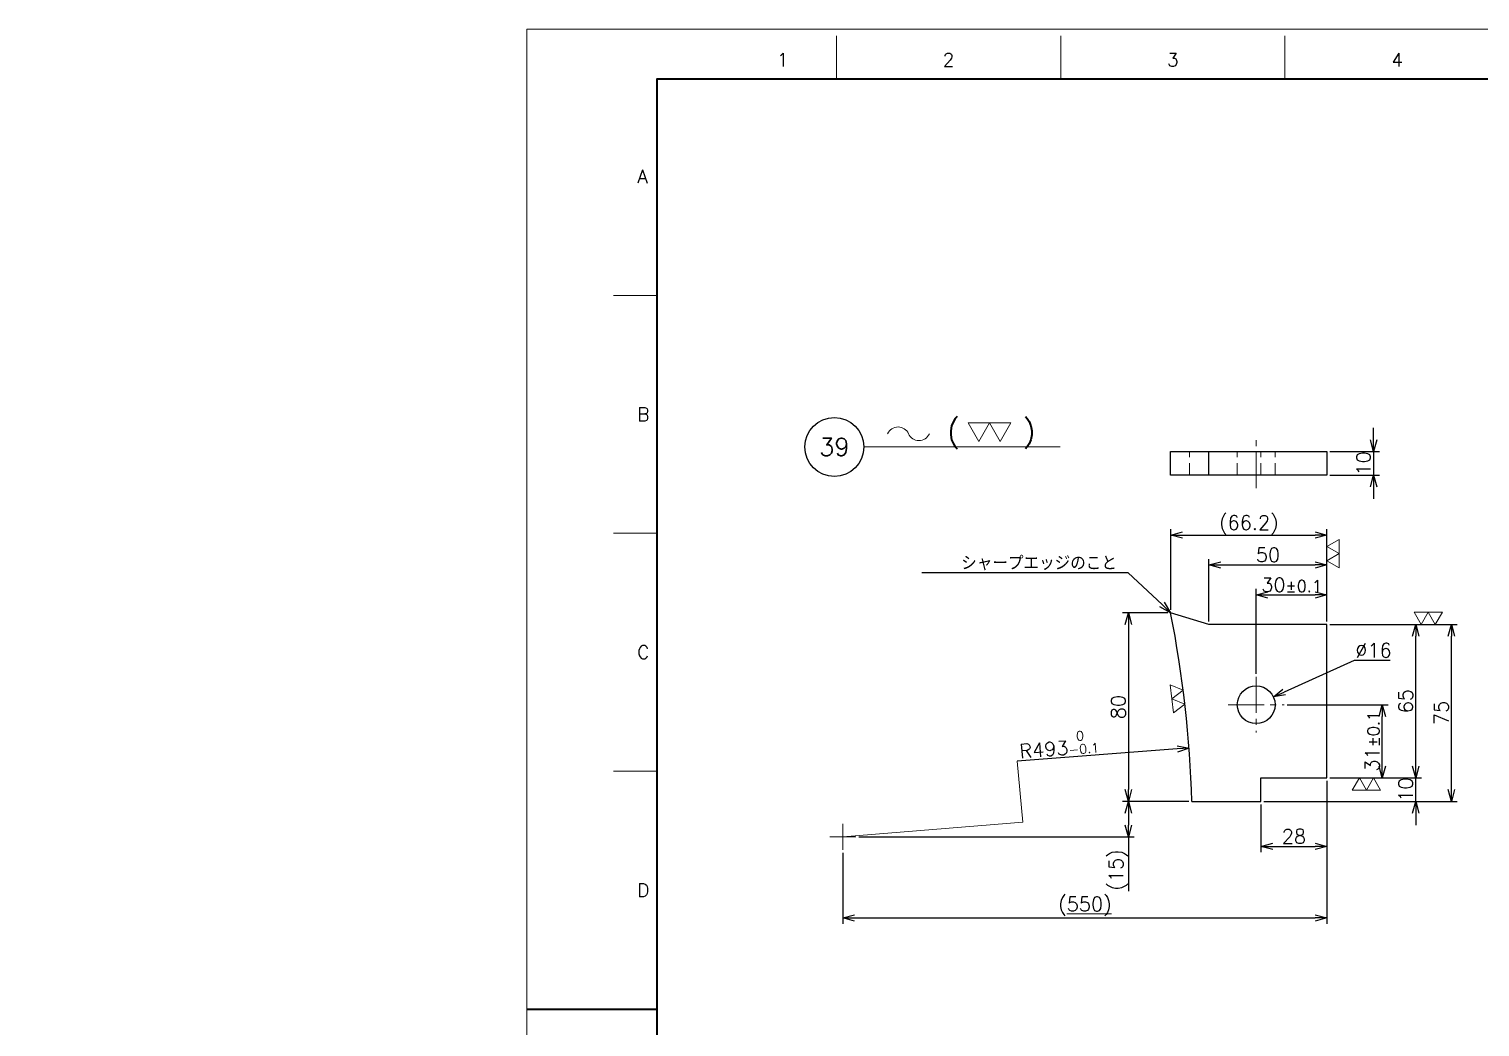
# Model space of a CAD drawing. Header units: millimetres. Extents: x -211 to 1235, y -11 to 828.
# Drawn here: x -211 to 404, y 405 to 828 of the extents above; entities that cross this region are included whole.
import ezdxf
from ezdxf import colors
from ezdxf.entities.mleader import LeaderData, LeaderLine
from ezdxf.enums import TextEntityAlignment as Align
from ezdxf.math import Vec2, Vec3

# ---------------------------------------------------------------- set-up
doc = ezdxf.new("R2010")
doc.units = ezdxf.units.MM
doc.header["$LTSCALE"] = 0.8
doc.header["$PDMODE"] = 99
doc.header["$PDSIZE"] = 1
doc.linetypes.add('CENTER2', pattern=[28.575, 19.05, -3.175, 3.175, -3.175])
doc.linetypes.add('HIDDEN', pattern=[9.525, 6.35, -3.175])
for name, color, linetype, lineweight in [('04_HIDDEN', 2, 'HIDDEN', 13), ('05_CENTER', 4, 'CENTER2', 13), ('07_TEXT', 3, 'Continuous', 13), ('08_DIM', 3, 'Continuous', 13), ('90_FRAME', 5, 'Continuous', 35)]:
    doc.layers.add(name, color=color, linetype=linetype, lineweight=lineweight)
doc.layers.add('91_BLANK', color=5, linetype='Continuous', lineweight=0, plot=False)
doc.styles.add('KSS_TXT', font='txt.shx', dxfattribs={"bigfont": 'extfont2.shx'})
doc.styles.get("Standard").update_dxf_attribs({"font": 'txt.shx', "bigfont": 'extfont2.shx'})
doc.dimstyles.new('KSS_DIM', dxfattribs={"dimscale": 2, "dimtxt": 3, "dimasz": 2.5, "dimexe": 1.25, "dimexo": 0.625, "dimtad": 1, "dimdsep": 46, "dimtxsty": 'KSS_TXT', "dimblk": 'OPEN30', "dimcen": 0, "dimazin": 2, "dimtfac": 0.75, "dimtmove": 0, "dimatfit": 3, "dimldrblk": 'OPEN30', "dimfxl": 1.25, "dimtolj": 1, "dimarcsym": 0})
doc.dimstyles.new('KSS_DIM$3', dxfattribs={"dimscale": 2, "dimtxt": 3, "dimasz": 2.5, "dimexe": 1.25, "dimexo": 0.625, "dimtad": 1, "dimtih": 1, "dimtoh": 1, "dimdsep": 46, "dimtxsty": 'KSS_TXT', "dimblk": 'OPEN30', "dimcen": 0, "dimazin": 2, "dimtfac": 0.75, "dimtofl": 0, "dimtmove": 0, "dimatfit": 3, "dimldrblk": 'OPEN30', "dimfxl": 1.25, "dimtolj": 1, "dimarcsym": 0})
doc.dimstyles.new('KSS_DIM$4', dxfattribs={"dimscale": 2, "dimtxt": 3, "dimasz": 2.5, "dimexe": 1.25, "dimexo": 0.625, "dimtad": 1, "dimdsep": 46, "dimtxsty": 'KSS_TXT', "dimblk": 'OPEN30', "dimcen": 0, "dimse1": 1, "dimazin": 2, "dimtfac": 0.75, "dimtofl": 0, "dimtmove": 0, "dimatfit": 3, "dimldrblk": 'OPEN30', "dimfxl": 1.25, "dimtolj": 1, "dimarcsym": 0})

# ---------------------------------------------------------------- blocks, each defined once
blk = doc.blocks.new('AM_BALLOON1')
at = {"transparency": 16777216}
blk.add_circle((0, 0), 5, dxfattribs=at)
blk.add_attdef('B_NUMBER', text='', height=3, dxfattribs=at).set_placement((0, 0), align=Align.MIDDLE_CENTER)
blk = doc.blocks.new('_OPEN')
at = {"color": 0, "linetype": 'ByBlock'}
for p, q in [((-1, 0.17), (0, 0)), ((0, 0), (-1, -0.17)), ((0, 0), (-1, 0))]:
    blk.add_line(p, q, dxfattribs=at)
blk = doc.blocks.new('p1ba05')
for centre, start, end in [((-2.95, 0.29), 24.2276, 155.5758), ((0, 1.62), 204.2276, 335.5758)]:
    blk.add_arc(centre, 1.62, start, end)
blk = doc.blocks.new('p1ba02')
for p, q in [((-1.5, 2.6), (1.5, 2.6)), ((0, 0), (-1.5, 2.6)), ((1.5, 2.6), (0, 0)), ((3, 0), (1.5, 2.6)), ((1.5, 2.6), (4.5, 2.6)), ((4.5, 2.6), (3, 0))]:
    blk.add_line(p, q)
blk = doc.blocks.new('_Open30')
at = {"color": 0, "linetype": 'ByBlock', "lineweight": -2}
for p, q in [((-1, 0.27), (0, 0)), ((0, 0), (-1, -0.27)), ((0, 0), (-1, 0))]:
    blk.add_line(p, q, dxfattribs=at)
blk = doc.blocks.new('*D141')
at = {"layer": '08_DIM', "color": 0, "lineweight": -2, "transparency": 16777216}
for p, q in [((309.07, 554.48), (309.07, 590.43)), ((339.07, 576.63), (339.07, 590.43)), ((314.07, 587.93), (334.07, 587.93))]:
    blk.add_line(p, q, dxfattribs=at)
at = {"layer": 'Defpoints', "color": 0, "transparency": 16777216}
for p in [(339.07, 587.93), (339.07, 575.38), (309.07, 553.23)]:
    blk.add_point(p, dxfattribs=at)
at = {"layer": '08_DIM', "color": 0, "lineweight": -2, "transparency": 16777216, "xscale": 5, "yscale": 5, "zscale": 5, "rotation": 180}
blk.add_blockref('_Open30', (309.07, 587.93), dxfattribs=at)
at = {"layer": '08_DIM', "color": 0, "lineweight": -2, "transparency": 16777216, "xscale": 5, "yscale": 5, "zscale": 5}
blk.add_blockref('_Open30', (339.07, 587.93), dxfattribs=at)
at = {"layer": '08_DIM', "color": 0, "transparency": 16777216, "insert": (324.07, 592.18), "char_height": 6, "attachment_point": 5, "style": 'KSS_TXT'}
blk.add_mtext('30{\\H5.000000;%%p0.1}', dxfattribs=at)
blk = doc.blocks.new('*D142')
at = {"layer": '08_DIM', "color": 0, "lineweight": -2, "transparency": 16777216}
for p, q in [((339.07, 509.13), (339.07, 478.83)), ((311.07, 499.13), (311.07, 478.83)), ((316.07, 481.33), (334.07, 481.33))]:
    blk.add_line(p, q, dxfattribs=at)
at = {"layer": 'Defpoints', "color": 0, "transparency": 16777216}
for p in [(339.07, 510.38), (311.07, 500.38), (339.07, 481.33)]:
    blk.add_point(p, dxfattribs=at)
at = {"layer": '08_DIM', "color": 0, "lineweight": -2, "transparency": 16777216, "xscale": 5, "yscale": 5, "zscale": 5, "rotation": 180}
blk.add_blockref('_Open30', (311.07, 481.33), dxfattribs=at)
at = {"layer": '08_DIM', "color": 0, "lineweight": -2, "transparency": 16777216, "xscale": 5, "yscale": 5, "zscale": 5}
blk.add_blockref('_Open30', (339.07, 481.33), dxfattribs=at)
at = {"layer": '08_DIM', "color": 0, "transparency": 16777216, "insert": (325.07, 485.58), "char_height": 6, "attachment_point": 5, "style": 'KSS_TXT'}
blk.add_mtext('\\A1;28', dxfattribs=at)
blk = doc.blocks.new('*D143')
at = {"layer": '08_DIM', "color": 0, "lineweight": -2, "transparency": 16777216}
for p, q in [((376.65, 515.38), (376.65, 520.38)), ((340.32, 510.38), (379.15, 510.38)), ((376.65, 500.38), (376.65, 510.38)), ((312.32, 500.38), (379.15, 500.38)), ((376.65, 495.38), (376.65, 490.38))]:
    blk.add_line(p, q, dxfattribs=at)
at = {"layer": 'Defpoints', "color": 0, "transparency": 16777216}
for p in [(339.07, 510.38), (376.65, 510.38), (311.07, 500.38)]:
    blk.add_point(p, dxfattribs=at)
at = {"layer": '08_DIM', "color": 0, "lineweight": -2, "transparency": 16777216, "xscale": 5, "yscale": 5, "zscale": 5}
for p, rotation in [((376.65, 510.38), 270), ((376.65, 500.38), 90)]:
    blk.add_blockref('_Open30', p, dxfattribs=dict(at, rotation=rotation))
at = {"layer": '08_DIM', "color": 0, "transparency": 16777216, "insert": (372.4, 505.38), "char_height": 6, "attachment_point": 5, "rotation": 90, "style": 'KSS_TXT'}
blk.add_mtext('\\A1;10', dxfattribs=at)
blk = doc.blocks.new('*D144')
at = {"layer": '08_DIM', "color": 0, "lineweight": -2, "transparency": 16777216}
for p, q in [((322.16, 541.38), (365, 541.38)), ((362.5, 515.38), (362.5, 536.38)), ((340.32, 510.38), (365, 510.38))]:
    blk.add_line(p, q, dxfattribs=at)
at = {"layer": 'Defpoints', "color": 0, "transparency": 16777216}
for p in [(320.91, 541.38), (362.5, 541.38), (339.07, 510.38)]:
    blk.add_point(p, dxfattribs=at)
at = {"layer": '08_DIM', "color": 0, "lineweight": -2, "transparency": 16777216, "xscale": 5, "yscale": 5, "zscale": 5}
for p, rotation in [((362.5, 541.38), 90), ((362.5, 510.38), 270)]:
    blk.add_blockref('_Open30', p, dxfattribs=dict(at, rotation=rotation))
at = {"layer": '08_DIM', "color": 0, "transparency": 16777216, "insert": (358.25, 525.88), "char_height": 6, "attachment_point": 5, "rotation": 90, "style": 'KSS_TXT'}
blk.add_mtext('31{\\H5.000000;%%p0.1}', dxfattribs=at)
blk = doc.blocks.new('*D145')
at = {"layer": '08_DIM', "color": 0, "lineweight": -2, "transparency": 16777216}
for p, q in [((340.32, 575.38), (379.15, 575.38)), ((376.65, 515.38), (376.65, 570.38)), ((340.32, 510.38), (379.15, 510.38))]:
    blk.add_line(p, q, dxfattribs=at)
at = {"layer": 'Defpoints', "color": 0, "transparency": 16777216}
for p in [(339.07, 575.38), (376.65, 575.38), (339.07, 510.38)]:
    blk.add_point(p, dxfattribs=at)
at = {"layer": '08_DIM', "color": 0, "lineweight": -2, "transparency": 16777216, "xscale": 5, "yscale": 5, "zscale": 5}
for p, rotation in [((376.65, 575.38), 90), ((376.65, 510.38), 270)]:
    blk.add_blockref('_Open30', p, dxfattribs=dict(at, rotation=rotation))
at = {"layer": '08_DIM', "color": 0, "transparency": 16777216, "insert": (372.39, 542.88), "char_height": 6, "attachment_point": 5, "rotation": 90, "style": 'KSS_TXT'}
blk.add_mtext('\\A1;65', dxfattribs=at)
blk = doc.blocks.new('*D146')
at = {"layer": '08_DIM', "color": 0, "lineweight": -2, "transparency": 16777216}
for p, q in [((289.07, 576.63), (289.07, 603.12)), ((339.07, 576.63), (339.07, 603.12)), ((294.07, 600.62), (334.07, 600.62))]:
    blk.add_line(p, q, dxfattribs=at)
at = {"layer": 'Defpoints', "color": 0, "transparency": 16777216}
for p in [(339.07, 600.62), (289.07, 575.38), (339.07, 575.38)]:
    blk.add_point(p, dxfattribs=at)
at = {"layer": '08_DIM', "color": 0, "lineweight": -2, "transparency": 16777216, "xscale": 5, "yscale": 5, "zscale": 5, "rotation": 180}
blk.add_blockref('_Open30', (289.07, 600.62), dxfattribs=at)
at = {"layer": '08_DIM', "color": 0, "lineweight": -2, "transparency": 16777216, "xscale": 5, "yscale": 5, "zscale": 5}
blk.add_blockref('_Open30', (339.07, 600.62), dxfattribs=at)
at = {"layer": '08_DIM', "color": 0, "transparency": 16777216, "insert": (314.07, 604.87), "char_height": 6, "attachment_point": 5, "style": 'KSS_TXT'}
blk.add_mtext('\\A1;50', dxfattribs=at)
blk = doc.blocks.new('*D147')
at = {"layer": '08_DIM', "color": 0, "lineweight": -2, "transparency": 16777216}
for p, q in [((280.59, 500.38), (252.41, 500.38)), ((254.91, 495.38), (254.91, 490.38)), ((140.66, 485.38), (257.41, 485.38)), ((254.91, 485.38), (254.91, 462.34))]:
    blk.add_line(p, q, dxfattribs=at)
at = {"layer": 'Defpoints', "color": 0, "transparency": 16777216}
for p in [(281.84, 500.38), (139.41, 485.38), (254.91, 485.38)]:
    blk.add_point(p, dxfattribs=at)
at = {"layer": '08_DIM', "color": 0, "lineweight": -2, "transparency": 16777216, "xscale": 5, "yscale": 5, "zscale": 5}
for p, rotation in [((254.91, 500.38), 90), ((254.91, 485.38), 270)]:
    blk.add_blockref('_Open30', p, dxfattribs=dict(at, rotation=rotation))
at = {"layer": '08_DIM', "color": 0, "transparency": 16777216, "insert": (250.65, 471.36), "char_height": 6, "attachment_point": 5, "rotation": 90, "style": 'KSS_TXT'}
blk.add_mtext('\\A1;(15)', dxfattribs=at)
blk = doc.blocks.new('*D148')
at = {"layer": '08_DIM', "color": 0, "lineweight": -2, "transparency": 16777216}
for p, q in [((339.07, 509.13), (339.07, 448.54)), ((133.92, 478.64), (133.92, 448.54)), ((138.92, 451.04), (334.07, 451.04))]:
    blk.add_line(p, q, dxfattribs=at)
at = {"layer": 'Defpoints', "color": 0, "transparency": 16777216}
for p in [(339.07, 510.38), (133.92, 479.89), (339.07, 451.04)]:
    blk.add_point(p, dxfattribs=at)
at = {"layer": '08_DIM', "color": 0, "lineweight": -2, "transparency": 16777216, "xscale": 5, "yscale": 5, "zscale": 5, "rotation": 180}
blk.add_blockref('_Open30', (133.92, 451.04), dxfattribs=at)
at = {"layer": '08_DIM', "color": 0, "lineweight": -2, "transparency": 16777216, "xscale": 5, "yscale": 5, "zscale": 5}
blk.add_blockref('_Open30', (339.07, 451.04), dxfattribs=at)
at = {"layer": '08_DIM', "color": 0, "transparency": 16777216, "insert": (236.49, 455.89), "char_height": 6, "attachment_point": 5, "style": 'KSS_TXT'}
blk.add_mtext('\\A1;(\\L550)', dxfattribs=at)
blk = doc.blocks.new('*D149')
at = {"layer": '08_DIM', "color": 0, "lineweight": -2, "transparency": 16777216}
for p, q in [((272.83, 581.63), (272.83, 615.79)), ((339.07, 576.63), (339.07, 615.79)), ((277.83, 613.29), (334.07, 613.29))]:
    blk.add_line(p, q, dxfattribs=at)
at = {"layer": 'Defpoints', "color": 0, "transparency": 16777216}
for p in [(339.07, 613.29), (272.83, 580.38), (339.07, 575.38)]:
    blk.add_point(p, dxfattribs=at)
at = {"layer": '08_DIM', "color": 0, "lineweight": -2, "transparency": 16777216, "xscale": 5, "yscale": 5, "zscale": 5, "rotation": 180}
blk.add_blockref('_Open30', (272.83, 613.29), dxfattribs=at)
at = {"layer": '08_DIM', "color": 0, "lineweight": -2, "transparency": 16777216, "xscale": 5, "yscale": 5, "zscale": 5}
blk.add_blockref('_Open30', (339.07, 613.29), dxfattribs=at)
at = {"layer": '08_DIM', "color": 0, "transparency": 16777216, "insert": (305.95, 617.54), "char_height": 6, "attachment_point": 5, "style": 'KSS_TXT'}
blk.add_mtext('\\A1;(66.2)', dxfattribs=at)
blk = doc.blocks.new('*D150')
at = {"layer": '08_DIM', "color": 0, "lineweight": -2, "transparency": 16777216}
for p, q in [((358.81, 653.65), (358.81, 658.65)), ((340.32, 648.65), (361.31, 648.65)), ((358.81, 648.65), (358.81, 638.65)), ((340.32, 638.65), (361.31, 638.65)), ((358.81, 633.65), (358.81, 628.65))]:
    blk.add_line(p, q, dxfattribs=at)
at = {"layer": 'Defpoints', "color": 0, "transparency": 16777216}
for p in [(339.07, 648.65), (339.07, 638.65), (358.81, 638.65)]:
    blk.add_point(p, dxfattribs=at)
at = {"layer": '08_DIM', "color": 0, "lineweight": -2, "transparency": 16777216, "xscale": 5, "yscale": 5, "zscale": 5}
for p, rotation in [((358.81, 648.65), 270), ((358.81, 638.65), 90)]:
    blk.add_blockref('_Open30', p, dxfattribs=dict(at, rotation=rotation))
at = {"layer": '08_DIM', "color": 0, "transparency": 16777216, "insert": (354.56, 643.65), "char_height": 6, "attachment_point": 5, "rotation": 90, "style": 'KSS_TXT'}
blk.add_mtext('\\A1;10', dxfattribs=at)
blk = doc.blocks.new('*D151')
at = {"layer": '08_DIM', "color": 0, "lineweight": -2, "transparency": 16777216}
for p, q in [((340.32, 575.38), (394.27, 575.38)), ((391.77, 505.38), (391.77, 570.38)), ((312.32, 500.38), (394.27, 500.38))]:
    blk.add_line(p, q, dxfattribs=at)
at = {"layer": 'Defpoints', "color": 0, "transparency": 16777216}
for p in [(339.07, 575.38), (391.77, 575.38), (311.07, 500.38)]:
    blk.add_point(p, dxfattribs=at)
at = {"layer": '08_DIM', "color": 0, "lineweight": -2, "transparency": 16777216, "xscale": 5, "yscale": 5, "zscale": 5}
for p, rotation in [((391.77, 575.38), 90), ((391.77, 500.38), 270)]:
    blk.add_blockref('_Open30', p, dxfattribs=dict(at, rotation=rotation))
at = {"layer": '08_DIM', "color": 0, "transparency": 16777216, "insert": (387.51, 537.88), "char_height": 6, "attachment_point": 5, "rotation": 90, "style": 'KSS_TXT'}
blk.add_mtext('\\A1;75', dxfattribs=at)
blk = doc.blocks.new('*D152')
at = {"layer": '08_DIM', "color": 0, "lineweight": -2, "transparency": 16777216}
for p, q in [((271.58, 580.38), (252.41, 580.38)), ((254.91, 575.38), (254.91, 505.38)), ((280.59, 500.38), (252.41, 500.38))]:
    blk.add_line(p, q, dxfattribs=at)
at = {"layer": 'Defpoints', "color": 0, "transparency": 16777216}
for p in [(272.83, 580.38), (254.91, 500.38), (281.84, 500.38)]:
    blk.add_point(p, dxfattribs=at)
at = {"layer": '08_DIM', "color": 0, "lineweight": -2, "transparency": 16777216, "xscale": 5, "yscale": 5, "zscale": 5}
for p, rotation in [((254.91, 580.38), 90), ((254.91, 500.38), 270)]:
    blk.add_blockref('_Open30', p, dxfattribs=dict(at, rotation=rotation))
at = {"layer": '08_DIM', "color": 0, "transparency": 16777216, "insert": (250.66, 540.38), "char_height": 6, "attachment_point": 5, "rotation": 90, "style": 'KSS_TXT'}
blk.add_mtext('\\A1;80', dxfattribs=at)
blk = doc.blocks.new('*D202')
at = {"layer": '08_DIM', "color": 0, "lineweight": -2, "transparency": 16777216}
for p, q in [((350.54, 560.18), (320.91, 546.75)), ((365.79, 560.18), (350.54, 560.18))]:
    blk.add_line(p, q, dxfattribs=at)
at = {"layer": 'Defpoints', "color": 0, "transparency": 16777216}
for p in [(316.35, 544.68), (301.78, 538.08)]:
    blk.add_point(p, dxfattribs=at)
at = {"layer": '08_DIM', "color": 0, "lineweight": -2, "transparency": 16777216, "xscale": 5, "yscale": 5, "zscale": 5, "rotation": 204.3828563816694}
blk.add_blockref('_Open30', (316.35, 544.68), dxfattribs=at)
at = {"layer": '08_DIM', "color": 0, "transparency": 16777216, "insert": (358.79, 564.43), "char_height": 6, "attachment_point": 5, "style": 'KSS_TXT'}
blk.add_mtext('\\A1;%%C16', dxfattribs=at)
blk = doc.blocks.new('*D207')
at = {"layer": '08_DIM', "color": 0, "lineweight": -2, "transparency": 16777216}
blk.add_line((275.64, 522.62), (207.72, 517.42), dxfattribs=at)
at = {"layer": 'Defpoints', "color": 0, "transparency": 16777216}
for p in [(280.63, 523), (-210.93, 485.38)]:
    blk.add_point(p, dxfattribs=at)
at = {"layer": '08_DIM', "color": 0, "lineweight": -2, "transparency": 16777216, "xscale": 5, "yscale": 5, "zscale": 5, "rotation": 4.376281027566922}
blk.add_blockref('_Open30', (280.63, 523), dxfattribs=at)
at = {"layer": '08_DIM', "color": 0, "transparency": 16777216, "insert": (225.47, 524.71), "char_height": 6, "attachment_point": 5, "rotation": 4.37628, "style": 'KSS_TXT'}
blk.add_mtext('R493{\\H4.000000;\\S 0^ -0.1;}', dxfattribs=at)

msp = doc.modelspace()

# ---------------------------------------------------------------- linework, layer by layer
at = {"color": 0}
for p, q in [((289.066, 638.649), (289.066, 648.649)), ((289.066, 575.382), (272.826, 580.382)), ((294.066, 575.382), (289.066, 575.382))]:
    msp.add_line(p, q, dxfattribs=at)
msp.add_lwpolyline([(339.066, 638.649), (272.826, 638.649), (272.826, 648.649), (339.066, 648.649)], close=True, dxfattribs=at)
msp.add_lwpolyline([(281.838, 500.382), (311.066, 500.382), (311.066, 510.382), (339.066, 510.382), (339.066, 575.382), (294.066, 575.382)], dxfattribs=at)
msp.add_circle((309.066, 541.382), 8, dxfattribs=at)
msp.add_arc((-210.934, 485.382), 493, 1.743548, 11.110265, dxfattribs=at)
at = {"layer": '04_HIDDEN', "color": 9}
for p, q in [((280.837, 638.649), (280.837, 648.649)), ((311.066, 638.649), (311.066, 648.649))]:
    msp.add_line(p, q, dxfattribs=at)
at = {"layer": '04_HIDDEN'}
for p, q in [((301.066, 638.649), (301.066, 648.649)), ((317.066, 638.649), (317.066, 648.649))]:
    msp.add_line(p, q, dxfattribs=at)
at = {"layer": '05_CENTER'}
for p, q in [((309.066, 633.149), (309.066, 654.149)), ((309.066, 553.228), (309.066, 529.536)), ((297.22, 541.382), (320.912, 541.382)), ((133.921, 479.89), (133.921, 490.875)), ((139.414, 485.382), (128.428, 485.382))]:
    msp.add_line(p, q, dxfattribs=at)
at = {"layer": '08_DIM'}
for p, q in [((142.841, 650.611), (226.059, 650.611)), ((207.724, 517.422), (210.221, 491.627)), ((210.221, 491.627), (133.921, 485.382))]:
    msp.add_line(p, q, dxfattribs=at)
at = {"layer": '90_FRAME', "color": 4, "lineweight": 13}
for p, q in [((131.173, 806.5), (131.173, 824.906)), ((226.218, 806.5), (226.218, 824.906)), ((321.264, 806.5), (321.264, 824.906)), ((55.161, 714.86), (36.755, 714.86)), ((55.161, 614.044), (36.755, 614.044)), ((55.161, 513.228), (36.755, 513.228))]:
    msp.add_line(p, q, dxfattribs=at)
at = {"layer": '90_FRAME'}
msp.add_line((0, 412.412), (55.161, 412.412), dxfattribs=at)
msp.add_lwpolyline([(55.161, 18.324), (1157.639, 18.324), (1157.639, 806.5), (55.161, 806.5)], close=True, dxfattribs=at)
at = {"layer": '91_BLANK'}
msp.add_lwpolyline([(0, 0), (1176.045, 0), (1176.045, 827.746), (0, 827.746)], close=True, dxfattribs=at)

# ---------------------------------------------------------------- block references
at = {"layer": '08_DIM'}
for name, p, xscale, yscale, zscale in [('p1ba05', (166.16, 653.346), 3, 3, 3), ('p1ba02', (191.571, 652.995), 3, 3, 3), ('p1ba02', (384.96, 575.382), -2, 2, 2)]:
    msp.add_blockref(name, p, dxfattribs=dict(at, xscale=xscale, yscale=yscale, zscale=zscale))
at = {"layer": '08_DIM', "xscale": 2, "yscale": 2, "zscale": 2}
for p, rotation in [((339.066, 608.419), 270), ((278.856, 541.553), 96.90518252860834), ((358.807, 510.382), 180)]:
    msp.add_blockref('p1ba02', p, dxfattribs=dict(at, rotation=rotation))

# ---------------------------------------------------------------- texts
at = {"layer": '07_TEXT', "style": 'KSS_TXT'}
msp.add_text('(   )', height=9, dxfattribs=at).set_placement((178.096, 652.769))
at = {"layer": '90_FRAME', "color": 0, "lineweight": 13, "style": 'KSS_TXT'}
for s, p in [('1', (108.455, 810.166)), ('2', (178.696, 810.166)), ('3', (273.741, 810.166)), ('4', (368.787, 810.166))]:
    msp.add_text(s, height=5.68, dxfattribs=at).set_placement(p, align=Align.BOTTOM_CENTER)
for s, p in [('A', (46.799, 765.268)), ('B', (46.799, 664.452)), ('C', (46.799, 563.636)), ('D', (46.799, 462.82))]:
    msp.add_text(s, height=5.68, dxfattribs=at).set_placement(p, align=Align.MIDDLE_LEFT)

# ---------------------------------------------------------------- dimensions: what is measured, and where the dimension line sits
at = {"layer": '08_DIM'}
for base, p1, p2, override, picture, middle in [((358.808, 638.649), (339.066, 648.649), (339.066, 638.649), {"dimarcsym": 1}, '*D150', (354.558, 643.649)), ((391.768, 575.382), (311.066, 500.382), (339.066, 575.382), {"dimarcsym": 1}, '*D151', (387.514, 537.882)), ((376.648, 575.382), (339.066, 510.382), (339.066, 575.382), {"dimarcsym": 1}, '*D145', (372.394, 542.882)), ((362.496, 541.382), (339.066, 510.382), (320.912, 541.382), {"dimpost": '', "dimtol": 1, "dimlim": 0, "dimtp": 0.1, "dimtm": 0.1, "dimtfac": 0.833333, "dimtdec": 2, "dimtolj": 0, "dimtzin": 8, "dimarcsym": 1}, '*D144', (358.246, 525.882)), ((376.648, 510.382), (311.066, 500.382), (339.066, 510.382), {"dimarcsym": 1}, '*D143', (372.398, 505.382))]:
    dim = msp.add_linear_dim(base=base, p1=p1, p2=p2, angle=90, dimstyle='KSS_DIM', override=override, dxfattribs=at)
    dim.commit()
    dim.dimension.update_dxf_attribs({"geometry": picture, "text_midpoint": middle})
for base, p1, p2, text, override, picture, middle in [((339.066, 613.29), (272.826, 580.382), (339.066, 575.382), '(<>)', {"dimdec": 1, "dimarcsym": 1}, '*D149', (305.946, 617.54)), ((339.066, 451.042), (133.921, 479.89), (339.066, 510.382), '(\\L550)', {"dimarcsym": 1}, '*D148', (236.494, 455.892))]:
    dim = msp.add_linear_dim(base=base, p1=p1, p2=p2, text=text, dimstyle='KSS_DIM', override=override, dxfattribs=at)
    dim.commit()
    dim.dimension.update_dxf_attribs({"geometry": picture, "text_midpoint": middle})
for base, p1, p2, override, picture, middle in [((339.066, 600.62), (289.066, 575.382), (339.066, 575.382), {"dimarcsym": 1}, '*D146', (314.066, 604.874)), ((339.066, 587.935), (309.066, 553.228), (339.066, 575.382), {"dimtol": 1, "dimtp": 0.1, "dimtm": 0.1, "dimtfac": 0.833333, "dimtolj": 0, "dimarcsym": 1}, '*D141', (324.066, 592.185)), ((339.066, 481.333), (311.066, 500.382), (339.066, 510.382), {"dimarcsym": 1}, '*D142', (325.066, 485.583))]:
    dim = msp.add_linear_dim(base=base, p1=p1, p2=p2, dimstyle='KSS_DIM', override=override, dxfattribs=at)
    dim.commit()
    dim.dimension.update_dxf_attribs({"geometry": picture, "text_midpoint": middle})
dim = msp.add_linear_dim(base=(254.906, 500.382), p1=(272.826, 580.382), p2=(281.838, 500.382), angle=90, dimstyle='KSS_DIM', dxfattribs=at)
dim.commit()
dim.dimension.update_dxf_attribs({"geometry": '*D152', "text_midpoint": (250.656, 540.382)})
dim = msp.add_diameter_dim_2p(p1=(301.78, 538.08), p2=(316.353, 544.685), dimstyle='KSS_DIM$3', override={"dimpost": '%%C<>', "dimtix": 1, "dimarcsym": 1}, dxfattribs=at)
dim.commit()
dim.dimension.update_dxf_attribs({"geometry": '*D202', "text_midpoint": (358.792, 560.182), "dimtype": 163})
dim = msp.add_radius_dim(center=(-210.934, 485.382), mpoint=(280.629, 523.001), dimstyle='KSS_DIM$4', override={"dimpost": '', "dimtol": 1, "dimtm": 0.1, "dimtfac": 0.666667, "dimtolj": 0, "dimarcsym": 1}, dxfattribs=at)
dim.commit()
dim.dimension.update_dxf_attribs({"geometry": '*D207', "text_midpoint": (225.922, 518.815), "dimtype": 164})
dim = msp.add_linear_dim(base=(254.906, 485.382), p1=(281.838, 500.382), p2=(139.414, 485.382), angle=90, text='(<>)', dimstyle='KSS_DIM', override={"dimarcsym": 1}, dxfattribs=at)
dim.commit()
dim.dimension.update_dxf_attribs({"geometry": '*D147', "text_midpoint": (250.651, 471.361)})

# ---------------------------------------------------------------- leaders
ml = msp.add_multileader_block('Standard', dxfattribs=at)
ml.set_content('AM_BALLOON1', color=256, scale=2.5)
ml.set_attribute('B_NUMBER', '39', width=0)
ml.set_leader_properties(color=256, linetype='ByLayer', lineweight=-1)
ml.set_arrow_properties(name='OPEN')
ml.build(insert=Vec2(0, 0))
ml.multileader.update_dxf_attribs({"leader_type": 0, "has_dogleg": 0, "text_right_attachment_type": 6, "dogleg_length": 0, "arrow_head_size": 5, "scale": 2.5, "block_connection_type": 1})
ctx = ml.context
ctx.base_point, ctx.scale, ctx.char_height, ctx.arrow_head_size, ctx.landing_gap_size, ctx.plane_origin = Vec3(130.326, 650.621), 2.5, 10, 5, 5, Vec3(130.326, 650.621)
ctx.right_attachment, ctx.attachment_type = 6, 1
notes = []
notes.append((ctx, [(0, (0, 0, 0), (0, 0), (1, 0), 1, [])]))
ctx.block.insert = Vec3(130.326, 650.621)
ml = msp.add_multileader_block('Standard', dxfattribs=at)
ml.set_content('AM_BALLOON1', color=256, scale=2.5)
ml.set_attribute('B_NUMBER', '41', width=0)
ml.set_leader_properties(color=256, linetype='ByLayer', lineweight=-1)
ml.set_arrow_properties(name='OPEN')
ml.build(insert=Vec2(0, 0))
ml.multileader.update_dxf_attribs({"leader_type": 0, "has_dogleg": 0, "text_right_attachment_type": 6, "dogleg_length": 0, "arrow_head_size": 5, "scale": 2.5, "block_connection_type": 1})
ctx = ml.context
ctx.base_point, ctx.scale, ctx.char_height, ctx.arrow_head_size, ctx.landing_gap_size, ctx.plane_origin = Vec3(492.448, 650.621), 2.5, 10, 5, 5, Vec3(492.448, 650.621)
ctx.right_attachment, ctx.attachment_type = 6, 1
notes.append((ctx, [(0, (0, 0, 0), (0, 0), (1, 0), 1, [])]))
ctx.block.insert = Vec3(492.448, 650.621)
ml = msp.add_multileader_block('Standard', dxfattribs=at)
ml.set_content('AM_BALLOON1', color=256, scale=2.5)
ml.set_attribute('B_NUMBER', '43', width=0)
ml.set_leader_properties(color=256, linetype='ByLayer', lineweight=-1)
ml.set_arrow_properties(name='OPEN')
ml.build(insert=Vec2(0, 0))
ml.multileader.update_dxf_attribs({"leader_type": 0, "has_dogleg": 0, "text_right_attachment_type": 6, "dogleg_length": 0, "arrow_head_size": 5, "scale": 2.5, "block_connection_type": 1})
ctx = ml.context
ctx.base_point, ctx.scale, ctx.char_height, ctx.arrow_head_size, ctx.landing_gap_size, ctx.plane_origin = Vec3(845.36, 650.621), 2.5, 10, 5, 5, Vec3(845.36, 650.621)
ctx.right_attachment, ctx.attachment_type = 6, 1
notes.append((ctx, [(0, (0, 0, 0), (0, 0), (1, 0), 1, [])]))
ctx.block.insert = Vec3(845.36, 650.621)
ml = msp.add_multileader_mtext('Standard', dxfattribs=at)
ml.set_content('シャープエッジのこと', color=256)
ml.set_leader_properties()
ml.set_arrow_properties(name='OPEN30')
ml.build(insert=Vec2(0, 0))
ml.multileader.update_dxf_attribs({"text_left_attachment_type": 6, "text_right_attachment_type": 6, "dogleg_length": 0.36, "arrow_head_size": 5, "scale": 2})
ctx = ml.context
ctx.base_point, ctx.scale, ctx.char_height, ctx.arrow_head_size, ctx.landing_gap_size, ctx.plane_origin = Vec3(175.677, 597.212), 2, 6, 5, 4, Vec3(271.807, 580.382)
ctx.left_attachment, ctx.right_attachment, ctx.text_align_type = 6, 6, 2
notes.append((ctx, [(0, (1, 1, 0), (254.797, 597.212), (-1, 0), 0.72, [(0, [(272.826, 580.382)], 0, [])])]))
ctx.mtext.insert, ctx.mtext.alignment, ctx.mtext.flow_direction = Vec3(250.077, 604.412), 3, 5
for ctx, leaders in notes:
    for number, flags, end, landing, length, lines in leaders:
        leader = LeaderData()
        leader.index, (leader.has_last_leader_line, leader.has_dogleg_vector, leader.attachment_direction) = number, flags
        leader.last_leader_point, leader.dogleg_vector, leader.dogleg_length = Vec3(end), Vec3(landing), length
        for number, points, colour, breaks in lines:
            line = LeaderLine()
            line.index, line.vertices, line.color, line.breaks = number, Vec3.list(points), colors.encode_raw_color(colour), breaks
            leader.lines.append(line)
        ctx.leaders.append(leader)

doc.saveas('drawing.dxf')
